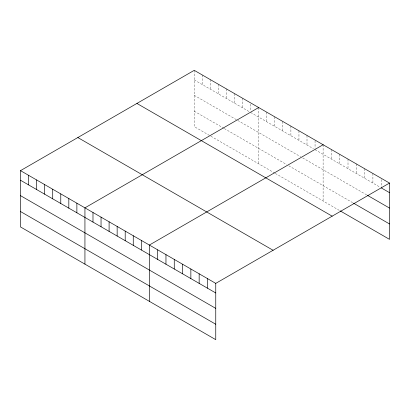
<?xml version="1.0" encoding="UTF-8"?>
<svg xmlns="http://www.w3.org/2000/svg" width="410" height="410" viewBox="0 0 410 410"><rect width="100%" height="100%" fill="white"/><g stroke="black" fill="none" stroke-linecap="round" stroke-linejoin="round"><path stroke-width="0.31" stroke-dasharray="2.05 1.54" d="M194.243 70.335L194.243 126.623L210.356 135.925M194.243 79.924L249.552 111.853M250.623 112.473L313.45 148.743M315.059 149.676L380.096 187.221M194.243 95.335L237.2 120.135M237.738 120.443L300.561 156.717M302.708 157.958L366.817 194.97M194.243 111.212L223.778 128.263M224.316 128.571L286.6 164.533M288.748 165.773L352.989 202.863M210.889 136.233L274.787 173.123M275.325 173.435L339.711 210.607M381.203 179.554L381.203 187.221M372.905 173.486L372.905 183.07M364.603 168.695L364.603 178.278M356.305 163.903L356.305 173.491M348.008 159.111L348.008 168.7M339.711 154.319L339.711 163.908M331.413 149.532L331.413 159.116M323.111 144.74L323.111 201.023M315.059 140.727L315.059 148.394M307.003 135.438L307.003 145.027M298.952 130.79L298.952 140.374M290.895 126.136L290.895 135.725M282.844 121.488L282.844 131.077M274.787 116.84L274.787 126.423M266.736 112.186L266.736 121.775M258.679 107.538L258.679 163.826M250.623 104.166L250.623 111.197M242.571 98.236L242.571 107.825M234.515 93.588L234.515 103.176M226.463 88.939L226.463 98.523M218.407 84.286L218.407 93.875M210.356 79.637L210.356 89.226M202.299 74.989L202.299 84.573"/><path stroke-width="0.61" d="M20.5 170.647L215.757 283.377L215.757 339.664L20.5 226.935L20.5 170.647L194.243 70.335L389.5 183.065L389.5 239.353L340.264 210.924M258.679 107.538L84.937 207.849L84.937 264.132M323.111 144.74L149.368 245.052L149.368 301.335M215.757 283.377L389.5 183.065M381.203 187.862L389.5 192.654M367.37 195.288L389.5 208.065M353.543 203.181L389.5 223.942M136.909 103.438L332.167 216.167M77.833 137.545L273.091 250.274M20.5 180.236L215.757 292.965M20.5 195.647L215.757 308.376M20.5 211.524L215.757 324.254M207.455 278.585L207.455 288.174M199.157 273.798L199.157 283.382M190.86 269.006L190.86 278.59M182.563 264.214L182.563 273.798M174.265 259.422L174.265 269.011M165.963 254.63L165.963 264.219M157.665 249.839L157.665 259.427M141.312 240.398L141.312 249.987M133.26 235.75L133.26 245.334M125.204 231.102L125.204 240.685M117.152 226.448L117.152 236.037M109.096 221.8L109.096 231.383M101.044 217.151L101.044 226.735M92.988 212.498L92.988 222.087M76.88 203.201L76.88 212.785M68.824 198.548L68.824 208.136M60.772 193.899L60.772 203.483M52.716 189.251L52.716 198.835M44.664 184.597L44.664 194.186M36.608 179.949L36.608 189.533M28.556 175.301L28.556 184.884"/></g></svg>
